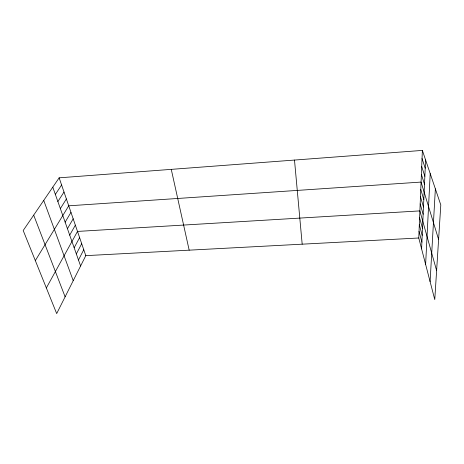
<?xml version="1.0" encoding="UTF-8"?>
<svg xmlns="http://www.w3.org/2000/svg" width="464" height="464" viewBox="0 0 464 464"><rect width="100%" height="100%" fill="white"/><g stroke="black" fill="none" stroke-linecap="round" stroke-linejoin="round"><path stroke-width="0.7" d="M422.373 150.406L440.8 204.96L434.768 299.611L418.766 237.997L422.373 150.406L59.148 177.828L23.2 230.504L56.683 313.594L85.794 255.647L59.148 177.828M421.596 248.895L425.592 159.935M425.627 264.422L430.209 173.606M430.099 281.619L435.365 188.865M78.48 259.997L83.764 249.719M76.334 253.918L81.705 243.704M74.159 247.747L79.617 237.609M46.348 287.941L77.5 231.426L419.879 210.894L436.618 270.616M69.716 235.144L75.354 225.156M67.442 228.7L73.179 218.799M65.14 222.169L70.969 212.35M35.334 260.606L68.73 205.813L421.068 182.074L438.602 239.494M60.355 208.603L66.387 198.969M57.872 201.562L64.009 192.032M55.349 194.41L61.596 184.985M85.794 255.647L418.766 237.997M33.692 215.128L65.111 296.821M43.726 200.425L73.225 280.674M52.786 187.149L80.597 266M422.037 158.52L425.221 168.2M421.706 166.501L424.856 176.32M421.387 174.354L424.496 184.301M420.767 189.445L423.806 199.642M420.465 196.707L423.475 207.014M420.169 203.858L423.151 214.269M419.595 217.825L422.513 228.445M419.317 224.651L422.205 235.364M419.038 231.374L421.898 242.179M171.262 169.366L189.179 250.171M294.495 160.063L302.186 244.18"/></g></svg>
